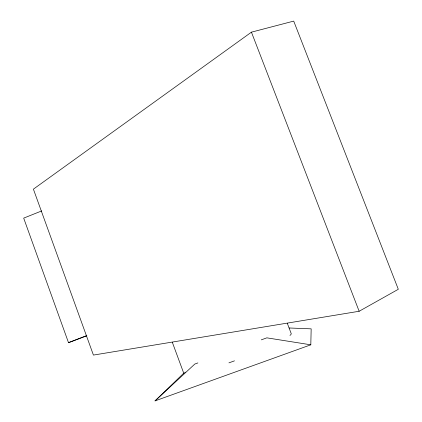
<?xml version="1.0" encoding="UTF-8"?>
<svg xmlns="http://www.w3.org/2000/svg" width="422" height="422" viewBox="0 0 422 422"><rect width="100%" height="100%" fill="white"/><g stroke="black" fill="none" stroke-linecap="round" stroke-linejoin="round"><path stroke-width="0.63" d="M183.734 373.185L155.027 400.9L310.808 344.811L311.167 328.843L289.091 327.978M155.027 400.9L194.811 364.049L197.886 362.925M251.433 32.162L33.401 189.151L93.42 355.081L359.148 311.262L398.315 289.281L293.712 21.1L251.433 32.162L359.148 311.262M41.704 210.921L23.685 218.121L68.512 342.664L86.869 335.775M68.512 342.664L86.267 335.743M261.302 339.858L266.841 337.843L310.808 344.811M287.308 323.305L291.259 333.718A57.371 5.528 -20.7 0 1 289.961 335.448M172.318 342.263L183.945 373.781M234.479 360.842A57.371 5.528 -20.7 0 1 228.94 362.851M184.562 372.71A57.371 5.528 -20.7 0 1 185.221 372.088"/></g></svg>
